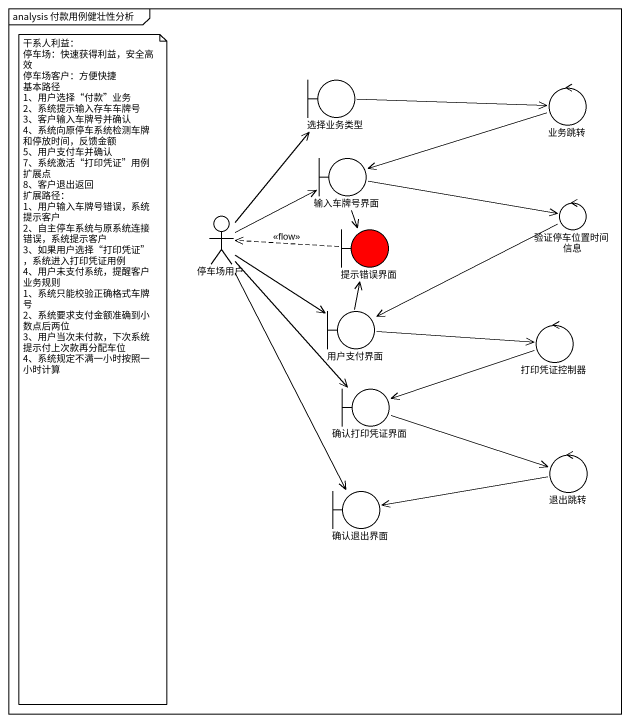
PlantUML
@startuml
mainframe analysis 付款用例健壮性分析
boundary 选择业务类型
control 业务跳转
boundary 输入车牌号界面
actor 停车场用户
boundary 提示错误界面 #FF0000
control 验证停车位置时间信息
boundary 用户支付界面
control 打印凭证控制器
boundary 确认打印凭证界面
control 退出跳转
boundary 确认退出界面
选择业务类型 -right-> 业务跳转
业务跳转 -left-> 输入车牌号界面
输入车牌号界面 --> 提示错误界面
输入车牌号界面 -right-> 验证停车位置时间信息
停车场用户 -up-> 选择业务类型
停车场用户 -right-> 输入车牌号界面
停车场用户 --> 用户支付界面
停车场用户 --> 确认打印凭证界面
停车场用户 --> 确认退出界面
提示错误界面 .left.> 停车场用户 : <<flow>>
验证停车位置时间信息 -left-> 用户支付界面
用户支付界面 -up-> 提示错误界面
用户支付界面 -right-> 打印凭证控制器
打印凭证控制器 -left-> 确认打印凭证界面
确认打印凭证界面 -right-> 退出跳转
退出跳转 -left-> 确认退出界面
note as N1
  干系人利益：
  停车场：快速获得利益，安全高效
  停车场客户：方便快捷
  基本路径
  1、用户选择“付款”业务
  2、系统提示输入存车车牌号
  3、客户输入车牌号并确认
  4、系统向原停车系统检测车牌和停放时间，反馈金额
  5、用户支付车并确认
  7、系统激活“打印凭证”用例扩展点
  8、客户退出返回
  扩展路径：
  1、用户输入车牌号错误，系统提示客户
  2、自主停车系统与原系统连接错误，系统提示客户
  3、如果用户选择“打印凭证”，系统进入打印凭证用例
  4、用户未支付系统，提醒客户
  业务规则
  1、系统只能校验正确格式车牌号
  2、系统要求支付金额准确到小数点后两位
  3、用户当次未付款，下次系统提示付上次款再分配车位
  4、系统规定不满一小时按照一小时计算
end note
@enduml
